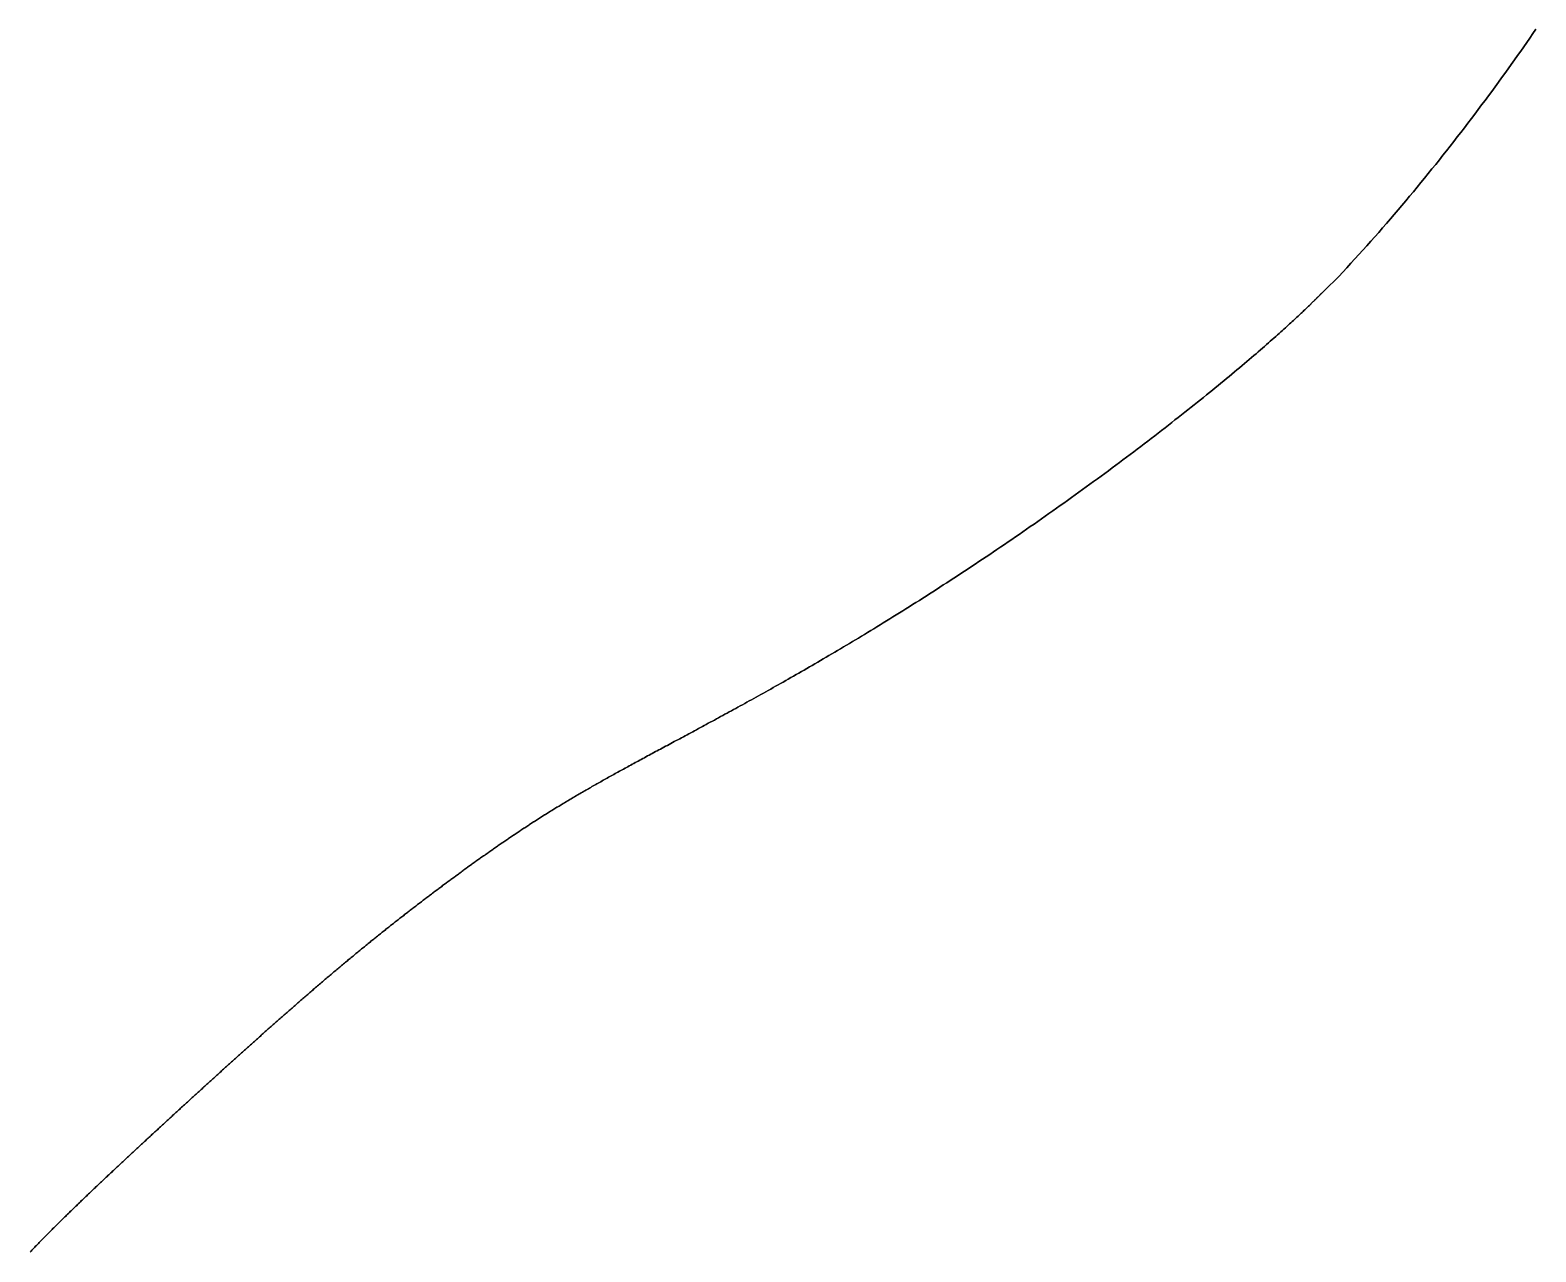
# Model space of a CAD drawing. Header units: inches. Extents: x 130170 to 284068, y 377793 to 804530.
# Drawn here: x 257707.3 to 257768.8, y 736070.7 to 736120.6 of the extents above; entities that cross this region are included whole.
import ezdxf

# ---------------------------------------------------------------- set-up
doc = ezdxf.new("R2010")
doc.units = ezdxf.units.IN
doc.header["$MEASUREMENT"] = 0
doc.layers.add('muni_il', color=7, linetype='Continuous')

msp = doc.modelspace()

# ---------------------------------------------------------------- linework, layer by layer
at = {"layer": 'muni_il'}
for points in [[(257707.296, 736070.712), (257707.334, 736070.751), (257707.371, 736070.79), (257707.408, 736070.829), (257707.446, 736070.868), (257707.483, 736070.907), (257707.52, 736070.946), (257707.558, 736070.985), (257707.595, 736071.023), (257707.632, 736071.062), (257707.67, 736071.1), (257707.707, 736071.138), (257707.744, 736071.177), (257707.781, 736071.215), (257707.819, 736071.253), (257707.856, 736071.291), (257707.893, 736071.329), (257707.93, 736071.366), (257707.968, 736071.404), (257708.005, 736071.442), (257708.042, 736071.479), (257708.079, 736071.517), (257708.117, 736071.555), (257708.154, 736071.592), (257708.191, 736071.629), (257708.228, 736071.667), (257708.265, 736071.704), (257708.303, 736071.741), (257708.34, 736071.778), (257708.377, 736071.815), (257708.414, 736071.852), (257708.451, 736071.889), (257708.489, 736071.926), (257708.526, 736071.963), (257708.563, 736071.999), (257708.6, 736072.036), (257708.638, 736072.073), (257708.675, 736072.109), (257708.712, 736072.146), (257708.749, 736072.183), (257708.787, 736072.219), (257708.824, 736072.255), (257708.861, 736072.292), (257708.898, 736072.328), (257708.936, 736072.365), (257708.973, 736072.401), (257709.01, 736072.437), (257709.048, 736072.474), (257709.085, 736072.51), (257709.122, 736072.546), (257709.159, 736072.582), (257709.197, 736072.618), (257709.234, 736072.654), (257709.271, 736072.69), (257709.309, 736072.726), (257709.346, 736072.762), (257709.384, 736072.798), (257709.421, 736072.834), (257709.458, 736072.87), (257709.496, 736072.906), (257709.533, 736072.942), (257709.571, 736072.978), (257709.608, 736073.013), (257709.645, 736073.049), (257709.683, 736073.085), (257709.72, 736073.121), (257709.758, 736073.157), (257709.796, 736073.192), (257709.833, 736073.228), (257709.871, 736073.264), (257709.908, 736073.3), (257709.946, 736073.335), (257709.983, 736073.371), (257710.021, 736073.407), (257710.059, 736073.442), (257710.096, 736073.478), (257710.134, 736073.513), (257710.172, 736073.549), (257710.209, 736073.585), (257710.247, 736073.62), (257710.285, 736073.656), (257710.322, 736073.691), (257710.36, 736073.727), (257710.398, 736073.763), (257710.435, 736073.798), (257710.473, 736073.834), (257710.511, 736073.869), (257710.549, 736073.905), (257710.587, 736073.94), (257710.625, 736073.976), (257710.663, 736074.011), (257710.7, 736074.047), (257710.738, 736074.082), (257710.776, 736074.118), (257710.814, 736074.154), (257710.852, 736074.189), (257710.89, 736074.225), (257710.928, 736074.26), (257710.966, 736074.296), (257711.004, 736074.331), (257711.042, 736074.367), (257711.08, 736074.402), (257711.118, 736074.438), (257711.156, 736074.473), (257711.195, 736074.509), (257711.233, 736074.544), (257711.271, 736074.58), (257711.309, 736074.616), (257711.347, 736074.651), (257711.385, 736074.687), (257711.424, 736074.722), (257711.462, 736074.758), (257711.5, 736074.793), (257711.539, 736074.829), (257711.577, 736074.865), (257711.615, 736074.9), (257711.653, 736074.936), (257711.692, 736074.972), (257711.73, 736075.007), (257711.769, 736075.043), (257711.807, 736075.078), (257711.846, 736075.114), (257711.884, 736075.15), (257711.923, 736075.185), (257711.961, 736075.221), (257712, 736075.257), (257712.038, 736075.292), (257712.077, 736075.328), (257712.115, 736075.364), (257712.154, 736075.399), (257712.193, 736075.435), (257712.231, 736075.471), (257712.27, 736075.507), (257712.309, 736075.542), (257712.347, 736075.578), (257712.386, 736075.614), (257712.425, 736075.65), (257712.464, 736075.686), (257712.503, 736075.721), (257712.541, 736075.757), (257712.58, 736075.793), (257712.619, 736075.829), (257712.658, 736075.865), (257712.697, 736075.901), (257712.736, 736075.936), (257712.775, 736075.972), (257712.814, 736076.008), (257712.853, 736076.044), (257712.892, 736076.08), (257712.931, 736076.116), (257712.97, 736076.152), (257713.009, 736076.188), (257713.049, 736076.224), (257713.088, 736076.26), (257713.127, 736076.296), (257713.166, 736076.332), (257713.205, 736076.368), (257713.245, 736076.404), (257713.284, 736076.44), (257713.323, 736076.476), (257713.362, 736076.512), (257713.402, 736076.548), (257713.441, 736076.584), (257713.481, 736076.621), (257713.52, 736076.657), (257713.559, 736076.693), (257713.599, 736076.729), (257713.638, 736076.765), (257713.678, 736076.801), (257713.717, 736076.838), (257713.757, 736076.874), (257713.797, 736076.91), (257713.836, 736076.946), (257713.876, 736076.982), (257713.915, 736077.019), (257713.955, 736077.055), (257713.995, 736077.091), (257714.035, 736077.127), (257714.074, 736077.164), (257714.114, 736077.2), (257714.154, 736077.236), (257714.194, 736077.273), (257714.233, 736077.309), (257714.273, 736077.345), (257714.313, 736077.382), (257714.353, 736077.418), (257714.393, 736077.454), (257714.433, 736077.491), (257714.473, 736077.527), (257714.513, 736077.564), (257714.553, 736077.6), (257714.593, 736077.636), (257714.633, 736077.673), (257714.673, 736077.709), (257714.713, 736077.746), (257714.753, 736077.782), (257714.793, 736077.818), (257714.833, 736077.855), (257714.873, 736077.891), (257714.914, 736077.928), (257714.954, 736077.964), (257714.994, 736078.001), (257715.034, 736078.037), (257715.075, 736078.074), (257715.115, 736078.11), (257715.155, 736078.147), (257715.195, 736078.183), (257715.236, 736078.22), (257715.276, 736078.256), (257715.316, 736078.293), (257715.357, 736078.329), (257715.397, 736078.366), (257715.437, 736078.402), (257715.478, 736078.439), (257715.518, 736078.475), (257715.559, 736078.512), (257715.599, 736078.548), (257715.64, 736078.585), (257715.68, 736078.621), (257715.72, 736078.658), (257715.761, 736078.694), (257715.801, 736078.731), (257715.842, 736078.767), (257715.882, 736078.804), (257715.923, 736078.84), (257715.963, 736078.876), (257716.004, 736078.913), (257716.044, 736078.949), (257716.085, 736078.986), (257716.126, 736079.022), (257716.166, 736079.059), (257716.207, 736079.095), (257716.247, 736079.131), (257716.288, 736079.168), (257716.328, 736079.204), (257716.369, 736079.24), (257716.41, 736079.277), (257716.45, 736079.313), (257716.491, 736079.349), (257716.531, 736079.386), (257716.572, 736079.422), (257716.613, 736079.458), (257716.653, 736079.494), (257716.694, 736079.531), (257716.734, 736079.567), (257716.775, 736079.603), (257716.815, 736079.639), (257716.856, 736079.675), (257716.897, 736079.711), (257716.937, 736079.747), (257716.978, 736079.783), (257717.018, 736079.819), (257717.059, 736079.855), (257717.099, 736079.891), (257717.14, 736079.927), (257717.181, 736079.963), (257717.221, 736079.999), (257717.261, 736080.035), (257717.302, 736080.071), (257717.343, 736080.107), (257717.383, 736080.143), (257717.424, 736080.178), (257717.464, 736080.214), (257717.504, 736080.25), (257717.545, 736080.285), (257717.585, 736080.321), (257717.626, 736080.357), (257717.666, 736080.392), (257717.707, 736080.428), (257717.747, 736080.463), (257717.787, 736080.499), (257717.828, 736080.534), (257717.868, 736080.569), (257717.908, 736080.605), (257717.948, 736080.64), (257717.989, 736080.676), (257718.029, 736080.711), (257718.069, 736080.746), (257718.11, 736080.781), (257718.15, 736080.816), (257718.19, 736080.851), (257718.23, 736080.886), (257718.27, 736080.921), (257718.31, 736080.956), (257718.35, 736080.991), (257718.39, 736081.026), (257718.431, 736081.061), (257718.471, 736081.095), (257718.511, 736081.13), (257718.551, 736081.165), (257718.591, 736081.199), (257718.631, 736081.234), (257718.671, 736081.268), (257718.71, 736081.303), (257718.75, 736081.337), (257718.79, 736081.372), (257718.83, 736081.406), (257718.87, 736081.44), (257718.91, 736081.475), (257718.949, 736081.509), (257718.989, 736081.543), (257719.029, 736081.577), (257719.068, 736081.611), (257719.108, 736081.645), (257719.148, 736081.679), (257719.187, 736081.713), (257719.227, 736081.746), (257719.266, 736081.78), (257719.306, 736081.814), (257719.345, 736081.848), (257719.385, 736081.881), (257719.424, 736081.915), (257719.464, 736081.948), (257719.503, 736081.982), (257719.542, 736082.015), (257719.582, 736082.048), (257719.621, 736082.082), (257719.66, 736082.115), (257719.7, 736082.148), (257719.739, 736082.181), (257719.778, 736082.214), (257719.817, 736082.247), (257719.856, 736082.28), (257719.896, 736082.313), (257719.935, 736082.346), (257719.974, 736082.378), (257720.013, 736082.411), (257720.052, 736082.444), (257720.091, 736082.476), (257720.13, 736082.509), (257720.169, 736082.542), (257720.207, 736082.574), (257720.246, 736082.606), (257720.285, 736082.639), (257720.324, 736082.671), (257720.363, 736082.703), (257720.402, 736082.735), (257720.44, 736082.768), (257720.479, 736082.799), (257720.518, 736082.831), (257720.557, 736082.864), (257720.595, 736082.895), (257720.634, 736082.927), (257720.673, 736082.959), (257720.711, 736082.991), (257720.75, 736083.023), (257720.788, 736083.054), (257720.827, 736083.086), (257720.866, 736083.117), (257720.904, 736083.149), (257720.943, 736083.18), (257720.981, 736083.212), (257721.019, 736083.243), (257721.058, 736083.274), (257721.096, 736083.305), (257721.135, 736083.337), (257721.173, 736083.368), (257721.211, 736083.399), (257721.25, 736083.43), (257721.288, 736083.461), (257721.326, 736083.492), (257721.365, 736083.523), (257721.403, 736083.554), (257721.441, 736083.584), (257721.479, 736083.615), (257721.518, 736083.646), (257721.556, 736083.677), (257721.594, 736083.707), (257721.632, 736083.738), (257721.67, 736083.768), (257721.708, 736083.799), (257721.747, 736083.829), (257721.785, 736083.86), (257721.823, 736083.89), (257721.861, 736083.92), (257721.899, 736083.95), (257721.937, 736083.981), (257721.975, 736084.011), (257722.013, 736084.041), (257722.051, 736084.071), (257722.089, 736084.101), (257722.128, 736084.131), (257722.166, 736084.161), (257722.203, 736084.191), (257722.242, 736084.221), (257722.28, 736084.251), (257722.318, 736084.281), (257722.356, 736084.31), (257722.394, 736084.34), (257722.432, 736084.37), (257722.469, 736084.399), (257722.507, 736084.429), (257722.545, 736084.459), (257722.583, 736084.488), (257722.621, 736084.518), (257722.659, 736084.547), (257722.697, 736084.577), (257722.735, 736084.606), (257722.773, 736084.635), (257722.811, 736084.665), (257722.849, 736084.694), (257722.887, 736084.723), (257722.925, 736084.752), (257722.963, 736084.782), (257723, 736084.811), (257723.038, 736084.84), (257723.076, 736084.869), (257723.114, 736084.898), (257723.152, 736084.927), (257723.19, 736084.956), (257723.228, 736084.985), (257723.266, 736085.014), (257723.303, 736085.043), (257723.341, 736085.072), (257723.379, 736085.101), (257723.417, 736085.13), (257723.455, 736085.158), (257723.493, 736085.187), (257723.531, 736085.216), (257723.569, 736085.244), (257723.606, 736085.273), (257723.644, 736085.302), (257723.682, 736085.33), (257723.72, 736085.359), (257723.758, 736085.387), (257723.796, 736085.416), (257723.833, 736085.444), (257723.871, 736085.473), (257723.909, 736085.501), (257723.947, 736085.529), (257723.985, 736085.558), (257724.022, 736085.586), (257724.06, 736085.614), (257724.098, 736085.643), (257724.136, 736085.671), (257724.174, 736085.699), (257724.212, 736085.727), (257724.25, 736085.755), (257724.287, 736085.783), (257724.325, 736085.811), (257724.363, 736085.839), (257724.401, 736085.867), (257724.439, 736085.895), (257724.476, 736085.923), (257724.514, 736085.951), (257724.552, 736085.979), (257724.59, 736086.007), (257724.628, 736086.035), (257724.666, 736086.062), (257724.703, 736086.09), (257724.741, 736086.118), (257724.779, 736086.146), (257724.817, 736086.173), (257724.855, 736086.201), (257724.892, 736086.228), (257724.93, 736086.256), (257724.968, 736086.284), (257725.006, 736086.311), (257725.044, 736086.339), (257725.081, 736086.366), (257725.119, 736086.394), (257725.157, 736086.421), (257725.195, 736086.448), (257725.233, 736086.476), (257725.27, 736086.503), (257725.308, 736086.53), (257725.346, 736086.557), (257725.384, 736086.584), (257725.422, 736086.612), (257725.459, 736086.639), (257725.497, 736086.666), (257725.535, 736086.693), (257725.573, 736086.72), (257725.611, 736086.747), (257725.649, 736086.774), (257725.687, 736086.801), (257725.725, 736086.828), (257725.762, 736086.855), (257725.8, 736086.882), (257725.838, 736086.908), (257725.876, 736086.935), (257725.914, 736086.962), (257725.952, 736086.989), (257725.99, 736087.015), (257726.028, 736087.042), (257726.066, 736087.069), (257726.104, 736087.095), (257726.142, 736087.122), (257726.18, 736087.149), (257726.218, 736087.175), (257726.256, 736087.202), (257726.294, 736087.228), (257726.332, 736087.255), (257726.37, 736087.281), (257726.408, 736087.307), (257726.446, 736087.334), (257726.485, 736087.36), (257726.523, 736087.386), (257726.561, 736087.413), (257726.599, 736087.439), (257726.637, 736087.465), (257726.676, 736087.491), (257726.714, 736087.518), (257726.752, 736087.544), (257726.791, 736087.57), (257726.829, 736087.596), (257726.868, 736087.622), (257726.906, 736087.648), (257726.945, 736087.674), (257726.984, 736087.701), (257727.022, 736087.727), (257727.061, 736087.752), (257727.1, 736087.779), (257727.138, 736087.805), (257727.177, 736087.83), (257727.216, 736087.856), (257727.255, 736087.882), (257727.294, 736087.908), (257727.333, 736087.934), (257727.372, 736087.96), (257727.412, 736087.986), (257727.451, 736088.012), (257727.49, 736088.038), (257727.53, 736088.064), (257727.569, 736088.09), (257727.609, 736088.115), (257727.648, 736088.141), (257727.688, 736088.167), (257727.728, 736088.193), (257727.768, 736088.219), (257727.808, 736088.245), (257727.848, 736088.271), (257727.888, 736088.297), (257727.928, 736088.322), (257727.969, 736088.348), (257728.009, 736088.374), (257728.05, 736088.4), (257728.09, 736088.426), (257728.131, 736088.452), (257728.172, 736088.478), (257728.213, 736088.504), (257728.254, 736088.53), (257728.295, 736088.556), (257728.337, 736088.582), (257728.378, 736088.608), (257728.42, 736088.634), (257728.461, 736088.66), (257728.503, 736088.686), (257728.545, 736088.712), (257728.588, 736088.738), (257728.63, 736088.764), (257728.672, 736088.791), (257728.715, 736088.817), (257728.758, 736088.843), (257728.801, 736088.869), (257728.844, 736088.896), (257728.887, 736088.922), (257728.931, 736088.949), (257728.974, 736088.975), (257729.018, 736089.001), (257729.062, 736089.028), (257729.106, 736089.055), (257729.151, 736089.081), (257729.195, 736089.108), (257729.24, 736089.135), (257729.285, 736089.162), (257729.33, 736089.189), (257729.376, 736089.215), (257729.421, 736089.242), (257729.467, 736089.27), (257729.513, 736089.297), (257729.559, 736089.324), (257729.606, 736089.351), (257729.652, 736089.378), (257729.699, 736089.406), (257729.746, 736089.434), (257729.794, 736089.461), (257729.842, 736089.489), (257729.889, 736089.517), (257729.938, 736089.544), (257729.986, 736089.572), (257730.035, 736089.6), (257730.084, 736089.628), (257730.133, 736089.657), (257730.182, 736089.685), (257730.232, 736089.714), (257730.282, 736089.742), (257730.333, 736089.771), (257730.383, 736089.799), (257730.434, 736089.828), (257730.486, 736089.857), (257730.537, 736089.886), (257730.589, 736089.916), (257730.641, 736089.945), (257730.694, 736089.974), (257730.746, 736090.004), (257730.8, 736090.034), (257730.853, 736090.064), (257730.907, 736090.094), (257730.961, 736090.124), (257731.015, 736090.154), (257731.07, 736090.184), (257731.125, 736090.215), (257731.181, 736090.246), (257731.237, 736090.277), (257731.293, 736090.308), (257731.35, 736090.339), (257731.406, 736090.37), (257731.464, 736090.401), (257731.521, 736090.433), (257731.58, 736090.465), (257731.638, 736090.497), (257731.697, 736090.529), (257731.756, 736090.562), (257731.816, 736090.594), (257731.876, 736090.627), (257731.936, 736090.66), (257731.997, 736090.693), (257732.059, 736090.726), (257732.12, 736090.759), (257732.183, 736090.793), (257732.245, 736090.827), (257732.308, 736090.861), (257732.372, 736090.895), (257732.436, 736090.93), (257732.5, 736090.965), (257732.565, 736091), (257732.63, 736091.035), (257732.695, 736091.07), (257732.762, 736091.106), (257732.828, 736091.142), (257732.895, 736091.178), (257732.963, 736091.214), (257733.031, 736091.25), (257733.099, 736091.287), (257733.168, 736091.324), (257733.238, 736091.362), (257733.308, 736091.399), (257733.378, 736091.437), (257733.449, 736091.475), (257733.521, 736091.514), (257733.593, 736091.552), (257733.665, 736091.591), (257733.738, 736091.63), (257733.812, 736091.67), (257733.886, 736091.71), (257733.961, 736091.75), (257734.036, 736091.79), (257734.111, 736091.831), (257734.188, 736091.872), (257734.264, 736091.913), (257734.342, 736091.954), (257734.419, 736091.996), (257734.498, 736092.039), (257734.577, 736092.081), (257734.656, 736092.124), (257734.737, 736092.167), (257734.817, 736092.211), (257734.899, 736092.255), (257734.981, 736092.299), (257735.063, 736092.344), (257735.146, 736092.389), (257735.23, 736092.434), (257735.314, 736092.48), (257735.399, 736092.526), (257735.484, 736092.572), (257735.57, 736092.619), (257735.657, 736092.666), (257735.744, 736092.714), (257735.832, 736092.762), (257735.921, 736092.81), (257736.01, 736092.859), (257736.1, 736092.908), (257736.19, 736092.958), (257736.281, 736093.008), (257736.373, 736093.058), (257736.466, 736093.109), (257736.559, 736093.16), (257736.653, 736093.212), (257736.747, 736093.264), (257736.842, 736093.317), (257736.938, 736093.37), (257737.034, 736093.424), (257737.131, 736093.478), (257737.229, 736093.532), (257737.328, 736093.587), (257737.427, 736093.643), (257737.527, 736093.699), (257737.627, 736093.755), (257737.729, 736093.812), (257737.831, 736093.87), (257737.933, 736093.928), (257738.037, 736093.986), (257738.141, 736094.045), (257738.246, 736094.105), (257738.351, 736094.165), (257738.458, 736094.226), (257738.565, 736094.287), (257738.672, 736094.349), (257738.781, 736094.411), (257738.89, 736094.474), (257739, 736094.537), (257739.111, 736094.601), (257739.222, 736094.666), (257739.334, 736094.731), (257739.447, 736094.797), (257739.561, 736094.863), (257739.675, 736094.93), (257739.791, 736094.997), (257739.907, 736095.065), (257740.023, 736095.134), (257740.141, 736095.204), (257740.259, 736095.273), (257740.378, 736095.344), (257740.498, 736095.415), (257740.618, 736095.487), (257740.739, 736095.559), (257740.861, 736095.633), (257740.984, 736095.706), (257741.108, 736095.781), (257741.232, 736095.856), (257741.357, 736095.931), (257741.483, 736096.008), (257741.609, 736096.085), (257741.737, 736096.162), (257741.865, 736096.241), (257741.993, 736096.32), (257742.123, 736096.399), (257742.253, 736096.48), (257742.384, 736096.561), (257742.516, 736096.642), (257742.648, 736096.725), (257742.781, 736096.808), (257742.915, 736096.891), (257743.05, 736096.976), (257743.185, 736097.061), (257743.321, 736097.146), (257743.457, 736097.233), (257743.595, 736097.32), (257743.733, 736097.407), (257743.871, 736097.496), (257744.01, 736097.585), (257744.15, 736097.674), (257744.291, 736097.765), (257744.432, 736097.856), (257744.574, 736097.947), (257744.716, 736098.04), (257744.859, 736098.133), (257745.003, 736098.226), (257745.147, 736098.321), (257745.292, 736098.416), (257745.437, 736098.511), (257745.583, 736098.607), (257745.729, 736098.704), (257745.876, 736098.801), (257746.023, 736098.899), (257746.171, 736098.998), (257746.319, 736099.097), (257746.467, 736099.197), (257746.616, 736099.297), (257746.765, 736099.398), (257746.915, 736099.499), (257747.065, 736099.601), (257747.216, 736099.704), (257747.366, 736099.807), (257747.517, 736099.91), (257747.669, 736100.014), (257747.82, 736100.119), (257747.972, 736100.223), (257748.124, 736100.329), (257748.276, 736100.435), (257748.428, 736100.541), (257748.581, 736100.647), (257748.733, 736100.754), (257748.886, 736100.862), (257749.038, 736100.969), (257749.191, 736101.077), (257749.343, 736101.186), (257749.496, 736101.294), (257749.648, 736101.403), (257749.801, 736101.513), (257749.953, 736101.622), (257750.105, 736101.732), (257750.257, 736101.841), (257750.409, 736101.951), (257750.56, 736102.061), (257750.711, 736102.172), (257750.862, 736102.282), (257751.013, 736102.393), (257751.163, 736102.503), (257751.312, 736102.614), (257751.462, 736102.724), (257751.61, 736102.835), (257751.759, 736102.945), (257751.906, 736103.056), (257752.053, 736103.166), (257752.2, 736103.276), (257752.346, 736103.386), (257752.491, 736103.496), (257752.635, 736103.605), (257752.779, 736103.715), (257752.922, 736103.824), (257753.064, 736103.933), (257753.205, 736104.041), (257753.345, 736104.149), (257753.484, 736104.257), (257753.623, 736104.364), (257753.76, 736104.471), (257753.896, 736104.577), (257754.031, 736104.683), (257754.165, 736104.788), (257754.298, 736104.893), (257754.43, 736104.997), (257754.56, 736105.101), (257754.69, 736105.203), (257754.818, 736105.305), (257754.944, 736105.407), (257755.07, 736105.507), (257755.193, 736105.607), (257755.316, 736105.706), (257755.437, 736105.804), (257755.556, 736105.901), (257755.674, 736105.997), (257755.791, 736106.093), (257755.906, 736106.187), (257756.019, 736106.28), (257756.131, 736106.373), (257756.241, 736106.464), (257756.35, 736106.554), (257756.457, 736106.643), (257756.562, 736106.731), (257756.665, 736106.818), (257756.767, 736106.903), (257756.866, 736106.987), (257756.964, 736107.071), (257757.061, 736107.152), (257757.155, 736107.233), (257757.248, 736107.312), (257757.339, 736107.39), (257757.428, 736107.467), (257757.515, 736107.542), (257757.6, 736107.616), (257757.683, 736107.688), (257757.765, 736107.759), (257757.844, 736107.829), (257757.922, 736107.897), (257757.998, 736107.964), (257758.072, 736108.029), (257758.144, 736108.093), (257758.214, 736108.156), (257758.283, 736108.217), (257758.35, 736108.276), (257758.414, 736108.334), (257758.477, 736108.391), (257758.538, 736108.446), (257758.598, 736108.5), (257758.655, 736108.553), (257758.711, 736108.604), (257758.765, 736108.653), (257758.818, 736108.702), (257758.869, 736108.749), (257758.918, 736108.794), (257758.966, 736108.838), (257759.011, 736108.881), (257759.056, 736108.923), (257759.099, 736108.963), (257759.141, 736109.002), (257759.181, 736109.04), (257759.219, 736109.077), (257759.257, 736109.113), (257759.293, 736109.147), (257759.328, 736109.181), (257759.362, 736109.213), (257759.395, 736109.245), (257759.426, 736109.275), (257759.457, 736109.305), (257759.486, 736109.333), (257759.515, 736109.361), (257759.543, 736109.389), (257759.57, 736109.415), (257759.596, 736109.441), (257759.622, 736109.466), (257759.647, 736109.491), (257759.671, 736109.515), (257759.695, 736109.538), (257759.719, 736109.561), (257759.742, 736109.584), (257759.764, 736109.607), (257759.787, 736109.629), (257759.809, 736109.651), (257759.831, 736109.672), (257759.853, 736109.694), (257759.874, 736109.715), (257759.896, 736109.737), (257759.917, 736109.758), (257759.939, 736109.779), (257759.96, 736109.801), (257759.982, 736109.822), (257760.004, 736109.843), (257760.026, 736109.865), (257760.048, 736109.887), (257760.07, 736109.908), (257760.092, 736109.93), (257760.115, 736109.952), (257760.138, 736109.975), (257760.715, 736110.546), (257761.046, 736110.902), (257761.211, 736111.08), (257761.375, 736111.259), (257761.538, 736111.439), (257761.701, 736111.619), (257761.863, 736111.8), (257762.025, 736111.981), (257762.186, 736112.162), (257762.346, 736112.344), (257762.506, 736112.527), (257762.665, 736112.71), (257762.824, 736112.893), (257762.981, 736113.077), (257763.139, 736113.261), (257763.295, 736113.445), (257763.451, 736113.63), (257763.606, 736113.815), (257763.761, 736114.001), (257763.915, 736114.187), (257764.068, 736114.373), (257764.22, 736114.559), (257764.372, 736114.745), (257764.522, 736114.932), (257764.672, 736115.118), (257764.822, 736115.305), (257764.97, 736115.492), (257765.118, 736115.679), (257765.265, 736115.866), (257765.411, 736116.053), (257765.556, 736116.24), (257765.701, 736116.427), (257765.844, 736116.614), (257765.987, 736116.8), (257766.128, 736116.987), (257766.269, 736117.173), (257766.409, 736117.359), (257766.548, 736117.545), (257766.687, 736117.73), (257766.824, 736117.916), (257766.96, 736118.1), (257767.095, 736118.285), (257767.23, 736118.469), (257767.363, 736118.652), (257767.495, 736118.835), (257767.627, 736119.018), (257767.757, 736119.2), (257767.886, 736119.382), (257768.015, 736119.562), (257768.142, 736119.743), (257768.268, 736119.922), (257768.393, 736120.101), (257768.518, 736120.279), (257768.641, 736120.457), (257768.763, 736120.633)], [(257768.763, 736120.633), (257768.641, 736120.457), (257768.518, 736120.279), (257768.393, 736120.101), (257768.268, 736119.922), (257768.142, 736119.743), (257768.015, 736119.562), (257767.886, 736119.382), (257767.757, 736119.2), (257767.627, 736119.018), (257767.495, 736118.835), (257767.363, 736118.652), (257767.23, 736118.469), (257767.095, 736118.285), (257766.96, 736118.1), (257766.824, 736117.916), (257766.687, 736117.73), (257766.548, 736117.545), (257766.409, 736117.359), (257766.269, 736117.173), (257766.128, 736116.987), (257765.987, 736116.8), (257765.844, 736116.614), (257765.701, 736116.427), (257765.556, 736116.24), (257765.411, 736116.053), (257765.265, 736115.866), (257765.118, 736115.679), (257764.97, 736115.492), (257764.822, 736115.305), (257764.672, 736115.118), (257764.522, 736114.932), (257764.372, 736114.745), (257764.22, 736114.559), (257764.068, 736114.373), (257763.915, 736114.187), (257763.761, 736114.001), (257763.606, 736113.815), (257763.451, 736113.63), (257763.295, 736113.445), (257763.139, 736113.261), (257762.981, 736113.077), (257762.824, 736112.893), (257762.665, 736112.71), (257762.506, 736112.527), (257762.346, 736112.344), (257762.186, 736112.162), (257762.025, 736111.981), (257761.863, 736111.8), (257761.701, 736111.619), (257761.538, 736111.439), (257761.375, 736111.259), (257761.211, 736111.08), (257761.046, 736110.902), (257760.715, 736110.546), (257760.138, 736109.975), (257760.115, 736109.952), (257760.092, 736109.93), (257760.07, 736109.908), (257760.048, 736109.887), (257760.026, 736109.865), (257760.004, 736109.843), (257759.982, 736109.822), (257759.96, 736109.801), (257759.939, 736109.779), (257759.917, 736109.758), (257759.896, 736109.737), (257759.874, 736109.715), (257759.853, 736109.694), (257759.831, 736109.672), (257759.809, 736109.651), (257759.787, 736109.629), (257759.764, 736109.607), (257759.742, 736109.584), (257759.719, 736109.561), (257759.695, 736109.538), (257759.671, 736109.515), (257759.647, 736109.491), (257759.622, 736109.466), (257759.596, 736109.441), (257759.57, 736109.415), (257759.543, 736109.389), (257759.515, 736109.361), (257759.486, 736109.333), (257759.457, 736109.305), (257759.426, 736109.275), (257759.395, 736109.245), (257759.362, 736109.213), (257759.328, 736109.181), (257759.293, 736109.147), (257759.257, 736109.113), (257759.219, 736109.077), (257759.181, 736109.04), (257759.141, 736109.002), (257759.099, 736108.963), (257759.056, 736108.923), (257759.011, 736108.881), (257758.966, 736108.838), (257758.918, 736108.794), (257758.869, 736108.749), (257758.818, 736108.702), (257758.765, 736108.653), (257758.711, 736108.604), (257758.655, 736108.553), (257758.598, 736108.5), (257758.538, 736108.446), (257758.477, 736108.391), (257758.414, 736108.334), (257758.35, 736108.276), (257758.283, 736108.217), (257758.214, 736108.156), (257758.144, 736108.093), (257758.072, 736108.029), (257757.998, 736107.964), (257757.922, 736107.897), (257757.844, 736107.829), (257757.765, 736107.759), (257757.683, 736107.688), (257757.6, 736107.616), (257757.515, 736107.542), (257757.428, 736107.467), (257757.339, 736107.39), (257757.248, 736107.312), (257757.155, 736107.233), (257757.061, 736107.152), (257756.964, 736107.071), (257756.866, 736106.987), (257756.767, 736106.903), (257756.665, 736106.818), (257756.562, 736106.731), (257756.457, 736106.643), (257756.35, 736106.554), (257756.241, 736106.464), (257756.131, 736106.373), (257756.019, 736106.28), (257755.906, 736106.187), (257755.791, 736106.093), (257755.674, 736105.997), (257755.556, 736105.901), (257755.437, 736105.804), (257755.316, 736105.706), (257755.193, 736105.607), (257755.07, 736105.507), (257754.944, 736105.407), (257754.818, 736105.305), (257754.69, 736105.203), (257754.56, 736105.101), (257754.43, 736104.997), (257754.298, 736104.893), (257754.165, 736104.788), (257754.031, 736104.683), (257753.896, 736104.577), (257753.76, 736104.471), (257753.623, 736104.364), (257753.484, 736104.257), (257753.345, 736104.149), (257753.205, 736104.041), (257753.064, 736103.933), (257752.922, 736103.824), (257752.779, 736103.715), (257752.635, 736103.605), (257752.491, 736103.496), (257752.346, 736103.386), (257752.2, 736103.276), (257752.053, 736103.166), (257751.906, 736103.056), (257751.759, 736102.945), (257751.61, 736102.835), (257751.462, 736102.724), (257751.312, 736102.614), (257751.163, 736102.503), (257751.013, 736102.393), (257750.862, 736102.282), (257750.711, 736102.172), (257750.56, 736102.061), (257750.409, 736101.951), (257750.257, 736101.841), (257750.105, 736101.732), (257749.953, 736101.622), (257749.801, 736101.513), (257749.648, 736101.403), (257749.496, 736101.294), (257749.343, 736101.186), (257749.191, 736101.077), (257749.038, 736100.969), (257748.886, 736100.862), (257748.733, 736100.754), (257748.581, 736100.647), (257748.428, 736100.541), (257748.276, 736100.435), (257748.124, 736100.329), (257747.972, 736100.223), (257747.82, 736100.119), (257747.669, 736100.014), (257747.517, 736099.91), (257747.366, 736099.807), (257747.216, 736099.704), (257747.065, 736099.601), (257746.915, 736099.499), (257746.765, 736099.398), (257746.616, 736099.297), (257746.467, 736099.197), (257746.319, 736099.097), (257746.171, 736098.998), (257746.023, 736098.899), (257745.876, 736098.801), (257745.729, 736098.704), (257745.583, 736098.607), (257745.437, 736098.511), (257745.292, 736098.416), (257745.147, 736098.321), (257745.003, 736098.226), (257744.859, 736098.133), (257744.716, 736098.04), (257744.574, 736097.947), (257744.432, 736097.856), (257744.291, 736097.765), (257744.15, 736097.674), (257744.01, 736097.585), (257743.871, 736097.496), (257743.733, 736097.407), (257743.595, 736097.32), (257743.457, 736097.233), (257743.321, 736097.146), (257743.185, 736097.061), (257743.05, 736096.976), (257742.915, 736096.891), (257742.781, 736096.808), (257742.648, 736096.725), (257742.516, 736096.642), (257742.384, 736096.561), (257742.253, 736096.48), (257742.123, 736096.399), (257741.993, 736096.32), (257741.865, 736096.241), (257741.737, 736096.162), (257741.609, 736096.085), (257741.483, 736096.008), (257741.357, 736095.931), (257741.232, 736095.856), (257741.108, 736095.781), (257740.984, 736095.706), (257740.861, 736095.633), (257740.739, 736095.559), (257740.618, 736095.487), (257740.498, 736095.415), (257740.378, 736095.344), (257740.259, 736095.273), (257740.141, 736095.204), (257740.023, 736095.134), (257739.907, 736095.065), (257739.791, 736094.997), (257739.675, 736094.93), (257739.561, 736094.863), (257739.447, 736094.797), (257739.334, 736094.731), (257739.222, 736094.666), (257739.111, 736094.601), (257739, 736094.537), (257738.89, 736094.474), (257738.781, 736094.411), (257738.672, 736094.349), (257738.565, 736094.287), (257738.458, 736094.226), (257738.351, 736094.165), (257738.246, 736094.105), (257738.141, 736094.045), (257738.037, 736093.986), (257737.933, 736093.928), (257737.831, 736093.87), (257737.729, 736093.812), (257737.627, 736093.755), (257737.527, 736093.699), (257737.427, 736093.643), (257737.328, 736093.587), (257737.229, 736093.532), (257737.131, 736093.478), (257737.034, 736093.424), (257736.938, 736093.37), (257736.842, 736093.317), (257736.747, 736093.264), (257736.653, 736093.212), (257736.559, 736093.16), (257736.466, 736093.109), (257736.373, 736093.058), (257736.281, 736093.008), (257736.19, 736092.958), (257736.1, 736092.908), (257736.01, 736092.859), (257735.921, 736092.81), (257735.832, 736092.762), (257735.744, 736092.714), (257735.657, 736092.666), (257735.57, 736092.619), (257735.484, 736092.572), (257735.399, 736092.526), (257735.314, 736092.48), (257735.23, 736092.434), (257735.146, 736092.389), (257735.063, 736092.344), (257734.981, 736092.299), (257734.899, 736092.255), (257734.817, 736092.211), (257734.737, 736092.167), (257734.656, 736092.124), (257734.577, 736092.081), (257734.498, 736092.039), (257734.419, 736091.996), (257734.342, 736091.954), (257734.264, 736091.913), (257734.188, 736091.872), (257734.111, 736091.831), (257734.036, 736091.79), (257733.961, 736091.75), (257733.886, 736091.71), (257733.812, 736091.67), (257733.738, 736091.63), (257733.665, 736091.591), (257733.593, 736091.552), (257733.521, 736091.514), (257733.449, 736091.475), (257733.378, 736091.437), (257733.308, 736091.399), (257733.238, 736091.362), (257733.168, 736091.324), (257733.099, 736091.287), (257733.031, 736091.25), (257732.963, 736091.214), (257732.895, 736091.178), (257732.828, 736091.142), (257732.762, 736091.106), (257732.695, 736091.07), (257732.63, 736091.035), (257732.565, 736091), (257732.5, 736090.965), (257732.436, 736090.93), (257732.372, 736090.895), (257732.308, 736090.861), (257732.245, 736090.827), (257732.183, 736090.793), (257732.12, 736090.759), (257732.059, 736090.726), (257731.997, 736090.693), (257731.936, 736090.66), (257731.876, 736090.627), (257731.816, 736090.594), (257731.756, 736090.562), (257731.697, 736090.529), (257731.638, 736090.497), (257731.58, 736090.465), (257731.521, 736090.433), (257731.464, 736090.401), (257731.406, 736090.37), (257731.35, 736090.339), (257731.293, 736090.308), (257731.237, 736090.277), (257731.181, 736090.246), (257731.125, 736090.215), (257731.07, 736090.184), (257731.015, 736090.154), (257730.961, 736090.124), (257730.907, 736090.094), (257730.853, 736090.064), (257730.8, 736090.034), (257730.746, 736090.004), (257730.694, 736089.974), (257730.641, 736089.945), (257730.589, 736089.916), (257730.537, 736089.886), (257730.486, 736089.857), (257730.434, 736089.828), (257730.383, 736089.799), (257730.333, 736089.771), (257730.282, 736089.742), (257730.232, 736089.714), (257730.182, 736089.685), (257730.133, 736089.657), (257730.084, 736089.628), (257730.035, 736089.6), (257729.986, 736089.572), (257729.938, 736089.544), (257729.889, 736089.517), (257729.842, 736089.489), (257729.794, 736089.461), (257729.746, 736089.434), (257729.699, 736089.406), (257729.652, 736089.378), (257729.606, 736089.351), (257729.559, 736089.324), (257729.513, 736089.297), (257729.467, 736089.27), (257729.421, 736089.242), (257729.376, 736089.215), (257729.33, 736089.189), (257729.285, 736089.162), (257729.24, 736089.135), (257729.195, 736089.108), (257729.151, 736089.081), (257729.106, 736089.055), (257729.062, 736089.028), (257729.018, 736089.001), (257728.974, 736088.975), (257728.931, 736088.949), (257728.887, 736088.922), (257728.844, 736088.896), (257728.801, 736088.869), (257728.758, 736088.843), (257728.715, 736088.817), (257728.672, 736088.791), (257728.63, 736088.764), (257728.588, 736088.738), (257728.545, 736088.712), (257728.503, 736088.686), (257728.461, 736088.66), (257728.42, 736088.634), (257728.378, 736088.608), (257728.337, 736088.582), (257728.295, 736088.556), (257728.254, 736088.53), (257728.213, 736088.504), (257728.172, 736088.478), (257728.131, 736088.452), (257728.09, 736088.426), (257728.05, 736088.4), (257728.009, 736088.374), (257727.969, 736088.348), (257727.928, 736088.322), (257727.888, 736088.297), (257727.848, 736088.271), (257727.808, 736088.245), (257727.768, 736088.219), (257727.728, 736088.193), (257727.688, 736088.167), (257727.648, 736088.141), (257727.609, 736088.115), (257727.569, 736088.09), (257727.53, 736088.064), (257727.49, 736088.038), (257727.451, 736088.012), (257727.412, 736087.986), (257727.372, 736087.96), (257727.333, 736087.934), (257727.294, 736087.908), (257727.255, 736087.882), (257727.216, 736087.856), (257727.177, 736087.83), (257727.138, 736087.805), (257727.1, 736087.779), (257727.061, 736087.752), (257727.022, 736087.727), (257726.984, 736087.701), (257726.945, 736087.674), (257726.906, 736087.648), (257726.868, 736087.622), (257726.829, 736087.596), (257726.791, 736087.57), (257726.752, 736087.544), (257726.714, 736087.518), (257726.676, 736087.491), (257726.637, 736087.465), (257726.599, 736087.439), (257726.561, 736087.413), (257726.523, 736087.386), (257726.485, 736087.36), (257726.446, 736087.334), (257726.408, 736087.307), (257726.37, 736087.281), (257726.332, 736087.255), (257726.294, 736087.228), (257726.256, 736087.202), (257726.218, 736087.175), (257726.18, 736087.149), (257726.142, 736087.122), (257726.104, 736087.095), (257726.066, 736087.069), (257726.028, 736087.042), (257725.99, 736087.015), (257725.952, 736086.989), (257725.914, 736086.962), (257725.876, 736086.935), (257725.838, 736086.908), (257725.8, 736086.882), (257725.762, 736086.855), (257725.725, 736086.828), (257725.687, 736086.801), (257725.649, 736086.774), (257725.611, 736086.747), (257725.573, 736086.72), (257725.535, 736086.693), (257725.497, 736086.666), (257725.459, 736086.639), (257725.422, 736086.612), (257725.384, 736086.584), (257725.346, 736086.557), (257725.308, 736086.53), (257725.27, 736086.503), (257725.233, 736086.476), (257725.195, 736086.448), (257725.157, 736086.421), (257725.119, 736086.394), (257725.081, 736086.366), (257725.044, 736086.339), (257725.006, 736086.311), (257724.968, 736086.284), (257724.93, 736086.256), (257724.892, 736086.228), (257724.855, 736086.201), (257724.817, 736086.173), (257724.779, 736086.146), (257724.741, 736086.118), (257724.703, 736086.09), (257724.666, 736086.062), (257724.628, 736086.035), (257724.59, 736086.007), (257724.552, 736085.979), (257724.514, 736085.951), (257724.476, 736085.923), (257724.439, 736085.895), (257724.401, 736085.867), (257724.363, 736085.839), (257724.325, 736085.811), (257724.287, 736085.783), (257724.25, 736085.755), (257724.212, 736085.727), (257724.174, 736085.699), (257724.136, 736085.671), (257724.098, 736085.643), (257724.06, 736085.614), (257724.022, 736085.586), (257723.985, 736085.558), (257723.947, 736085.529), (257723.909, 736085.501), (257723.871, 736085.473), (257723.833, 736085.444), (257723.796, 736085.416), (257723.758, 736085.387), (257723.72, 736085.359), (257723.682, 736085.33), (257723.644, 736085.302), (257723.606, 736085.273), (257723.569, 736085.244), (257723.531, 736085.216), (257723.493, 736085.187), (257723.455, 736085.158), (257723.417, 736085.13), (257723.379, 736085.101), (257723.341, 736085.072), (257723.303, 736085.043), (257723.266, 736085.014), (257723.228, 736084.985), (257723.19, 736084.956), (257723.152, 736084.927), (257723.114, 736084.898), (257723.076, 736084.869), (257723.038, 736084.84), (257723, 736084.811), (257722.963, 736084.782), (257722.925, 736084.752), (257722.887, 736084.723), (257722.849, 736084.694), (257722.811, 736084.665), (257722.773, 736084.635), (257722.735, 736084.606), (257722.697, 736084.577), (257722.659, 736084.547), (257722.621, 736084.518), (257722.583, 736084.488), (257722.545, 736084.459), (257722.507, 736084.429), (257722.469, 736084.399), (257722.432, 736084.37), (257722.394, 736084.34), (257722.356, 736084.31), (257722.318, 736084.281), (257722.28, 736084.251), (257722.242, 736084.221), (257722.203, 736084.191), (257722.166, 736084.161), (257722.128, 736084.131), (257722.089, 736084.101), (257722.051, 736084.071), (257722.013, 736084.041), (257721.975, 736084.011), (257721.937, 736083.981), (257721.899, 736083.95), (257721.861, 736083.92), (257721.823, 736083.89), (257721.785, 736083.86), (257721.747, 736083.829), (257721.708, 736083.799), (257721.67, 736083.768), (257721.632, 736083.738), (257721.594, 736083.707), (257721.556, 736083.677), (257721.518, 736083.646), (257721.479, 736083.615), (257721.441, 736083.584), (257721.403, 736083.554), (257721.365, 736083.523), (257721.326, 736083.492), (257721.288, 736083.461), (257721.25, 736083.43), (257721.211, 736083.399), (257721.173, 736083.368), (257721.135, 736083.337), (257721.096, 736083.305), (257721.058, 736083.274), (257721.019, 736083.243), (257720.981, 736083.212), (257720.943, 736083.18), (257720.904, 736083.149), (257720.866, 736083.117), (257720.827, 736083.086), (257720.788, 736083.054), (257720.75, 736083.023), (257720.711, 736082.991), (257720.673, 736082.959), (257720.634, 736082.927), (257720.595, 736082.895), (257720.557, 736082.864), (257720.518, 736082.831), (257720.479, 736082.799), (257720.44, 736082.768), (257720.402, 736082.735), (257720.363, 736082.703), (257720.324, 736082.671), (257720.285, 736082.639), (257720.246, 736082.606), (257720.207, 736082.574), (257720.169, 736082.542), (257720.13, 736082.509), (257720.091, 736082.476), (257720.052, 736082.444), (257720.013, 736082.411), (257719.974, 736082.378), (257719.935, 736082.346), (257719.896, 736082.313), (257719.856, 736082.28), (257719.817, 736082.247), (257719.778, 736082.214), (257719.739, 736082.181), (257719.7, 736082.148), (257719.66, 736082.115), (257719.621, 736082.082), (257719.582, 736082.048), (257719.542, 736082.015), (257719.503, 736081.982), (257719.464, 736081.948), (257719.424, 736081.915), (257719.385, 736081.881), (257719.345, 736081.848), (257719.306, 736081.814), (257719.266, 736081.78), (257719.227, 736081.746), (257719.187, 736081.713), (257719.148, 736081.679), (257719.108, 736081.645), (257719.068, 736081.611), (257719.029, 736081.577), (257718.989, 736081.543), (257718.949, 736081.509), (257718.91, 736081.475), (257718.87, 736081.44), (257718.83, 736081.406), (257718.79, 736081.372), (257718.75, 736081.337), (257718.71, 736081.303), (257718.671, 736081.268), (257718.631, 736081.234), (257718.591, 736081.199), (257718.551, 736081.165), (257718.511, 736081.13), (257718.471, 736081.095), (257718.431, 736081.061), (257718.39, 736081.026), (257718.35, 736080.991), (257718.31, 736080.956), (257718.27, 736080.921), (257718.23, 736080.886), (257718.19, 736080.851), (257718.15, 736080.816), (257718.11, 736080.781), (257718.069, 736080.746), (257718.029, 736080.711), (257717.989, 736080.676), (257717.948, 736080.64), (257717.908, 736080.605), (257717.868, 736080.569), (257717.828, 736080.534), (257717.787, 736080.499), (257717.747, 736080.463), (257717.707, 736080.428), (257717.666, 736080.392), (257717.626, 736080.357), (257717.585, 736080.321), (257717.545, 736080.285), (257717.504, 736080.25), (257717.464, 736080.214), (257717.424, 736080.178), (257717.383, 736080.143), (257717.343, 736080.107), (257717.302, 736080.071), (257717.261, 736080.035), (257717.221, 736079.999), (257717.181, 736079.963), (257717.14, 736079.927), (257717.099, 736079.891), (257717.059, 736079.855), (257717.018, 736079.819), (257716.978, 736079.783), (257716.937, 736079.747), (257716.897, 736079.711), (257716.856, 736079.675), (257716.815, 736079.639), (257716.775, 736079.603), (257716.734, 736079.567), (257716.694, 736079.531), (257716.653, 736079.494), (257716.613, 736079.458), (257716.572, 736079.422), (257716.531, 736079.386), (257716.491, 736079.349), (257716.45, 736079.313), (257716.41, 736079.277), (257716.369, 736079.24), (257716.328, 736079.204), (257716.288, 736079.168), (257716.247, 736079.131), (257716.207, 736079.095), (257716.166, 736079.059), (257716.126, 736079.022), (257716.085, 736078.986), (257716.044, 736078.949), (257716.004, 736078.913), (257715.963, 736078.876), (257715.923, 736078.84), (257715.882, 736078.804), (257715.842, 736078.767), (257715.801, 736078.731), (257715.761, 736078.694), (257715.72, 736078.658), (257715.68, 736078.621), (257715.64, 736078.585), (257715.599, 736078.548), (257715.559, 736078.512), (257715.518, 736078.475), (257715.478, 736078.439), (257715.437, 736078.402), (257715.397, 736078.366), (257715.357, 736078.329), (257715.316, 736078.293), (257715.276, 736078.256), (257715.236, 736078.22), (257715.195, 736078.183), (257715.155, 736078.147), (257715.115, 736078.11), (257715.075, 736078.074), (257715.034, 736078.037), (257714.994, 736078.001), (257714.954, 736077.964), (257714.914, 736077.928), (257714.873, 736077.891), (257714.833, 736077.855), (257714.793, 736077.818), (257714.753, 736077.782), (257714.713, 736077.746), (257714.673, 736077.709), (257714.633, 736077.673), (257714.593, 736077.636), (257714.553, 736077.6), (257714.513, 736077.564), (257714.473, 736077.527), (257714.433, 736077.491), (257714.393, 736077.454), (257714.353, 736077.418), (257714.313, 736077.382), (257714.273, 736077.345), (257714.233, 736077.309), (257714.194, 736077.273), (257714.154, 736077.236), (257714.114, 736077.2), (257714.074, 736077.164), (257714.035, 736077.127), (257713.995, 736077.091), (257713.955, 736077.055), (257713.915, 736077.019), (257713.876, 736076.982), (257713.836, 736076.946), (257713.797, 736076.91), (257713.757, 736076.874), (257713.717, 736076.838), (257713.678, 736076.801), (257713.638, 736076.765), (257713.599, 736076.729), (257713.559, 736076.693), (257713.52, 736076.657), (257713.481, 736076.621), (257713.441, 736076.584), (257713.402, 736076.548), (257713.362, 736076.512), (257713.323, 736076.476), (257713.284, 736076.44), (257713.245, 736076.404), (257713.205, 736076.368), (257713.166, 736076.332), (257713.127, 736076.296), (257713.088, 736076.26), (257713.049, 736076.224), (257713.009, 736076.188), (257712.97, 736076.152), (257712.931, 736076.116), (257712.892, 736076.08), (257712.853, 736076.044), (257712.814, 736076.008), (257712.775, 736075.972), (257712.736, 736075.936), (257712.697, 736075.901), (257712.658, 736075.865), (257712.619, 736075.829), (257712.58, 736075.793), (257712.541, 736075.757), (257712.503, 736075.721), (257712.464, 736075.686), (257712.425, 736075.65), (257712.386, 736075.614), (257712.347, 736075.578), (257712.309, 736075.542), (257712.27, 736075.507), (257712.231, 736075.471), (257712.193, 736075.435), (257712.154, 736075.399), (257712.115, 736075.364), (257712.077, 736075.328), (257712.038, 736075.292), (257712, 736075.257), (257711.961, 736075.221), (257711.923, 736075.185), (257711.884, 736075.15), (257711.846, 736075.114), (257711.807, 736075.078), (257711.769, 736075.043), (257711.73, 736075.007), (257711.692, 736074.972), (257711.653, 736074.936), (257711.615, 736074.9), (257711.577, 736074.865), (257711.539, 736074.829), (257711.5, 736074.793), (257711.462, 736074.758), (257711.424, 736074.722), (257711.385, 736074.687), (257711.347, 736074.651), (257711.309, 736074.616), (257711.271, 736074.58), (257711.233, 736074.544), (257711.195, 736074.509), (257711.156, 736074.473), (257711.118, 736074.438), (257711.08, 736074.402), (257711.042, 736074.367), (257711.004, 736074.331), (257710.966, 736074.296), (257710.928, 736074.26), (257710.89, 736074.225), (257710.852, 736074.189), (257710.814, 736074.154), (257710.776, 736074.118), (257710.738, 736074.082), (257710.7, 736074.047), (257710.663, 736074.011), (257710.625, 736073.976), (257710.587, 736073.94), (257710.549, 736073.905), (257710.511, 736073.869), (257710.473, 736073.834), (257710.435, 736073.798), (257710.398, 736073.763), (257710.36, 736073.727), (257710.322, 736073.691), (257710.285, 736073.656), (257710.247, 736073.62), (257710.209, 736073.585), (257710.172, 736073.549), (257710.134, 736073.513), (257710.096, 736073.478), (257710.059, 736073.442), (257710.021, 736073.407), (257709.983, 736073.371), (257709.946, 736073.335), (257709.908, 736073.3), (257709.871, 736073.264), (257709.833, 736073.228), (257709.796, 736073.192), (257709.758, 736073.157), (257709.72, 736073.121), (257709.683, 736073.085), (257709.645, 736073.049), (257709.608, 736073.013), (257709.571, 736072.978), (257709.533, 736072.942), (257709.496, 736072.906), (257709.458, 736072.87), (257709.421, 736072.834), (257709.384, 736072.798), (257709.346, 736072.762), (257709.309, 736072.726), (257709.271, 736072.69), (257709.234, 736072.654), (257709.197, 736072.618), (257709.159, 736072.582), (257709.122, 736072.546), (257709.085, 736072.51), (257709.048, 736072.474), (257709.01, 736072.437), (257708.973, 736072.401), (257708.936, 736072.365), (257708.898, 736072.328), (257708.861, 736072.292), (257708.824, 736072.255), (257708.787, 736072.219), (257708.749, 736072.183), (257708.712, 736072.146), (257708.675, 736072.109), (257708.638, 736072.073), (257708.6, 736072.036), (257708.563, 736071.999), (257708.526, 736071.963), (257708.489, 736071.926), (257708.451, 736071.889), (257708.414, 736071.852), (257708.377, 736071.815), (257708.34, 736071.778), (257708.303, 736071.741), (257708.265, 736071.704), (257708.228, 736071.667), (257708.191, 736071.629), (257708.154, 736071.592), (257708.117, 736071.555), (257708.079, 736071.517), (257708.042, 736071.479), (257708.005, 736071.442), (257707.968, 736071.404), (257707.93, 736071.366), (257707.893, 736071.329), (257707.856, 736071.291), (257707.819, 736071.253), (257707.781, 736071.215), (257707.744, 736071.177), (257707.707, 736071.138), (257707.67, 736071.1), (257707.632, 736071.062), (257707.595, 736071.023), (257707.558, 736070.985), (257707.52, 736070.946), (257707.483, 736070.907), (257707.446, 736070.868), (257707.408, 736070.829), (257707.371, 736070.79), (257707.334, 736070.751), (257707.296, 736070.712)]]:
    msp.add_lwpolyline(points, dxfattribs=at)

doc.saveas('drawing.dxf')
